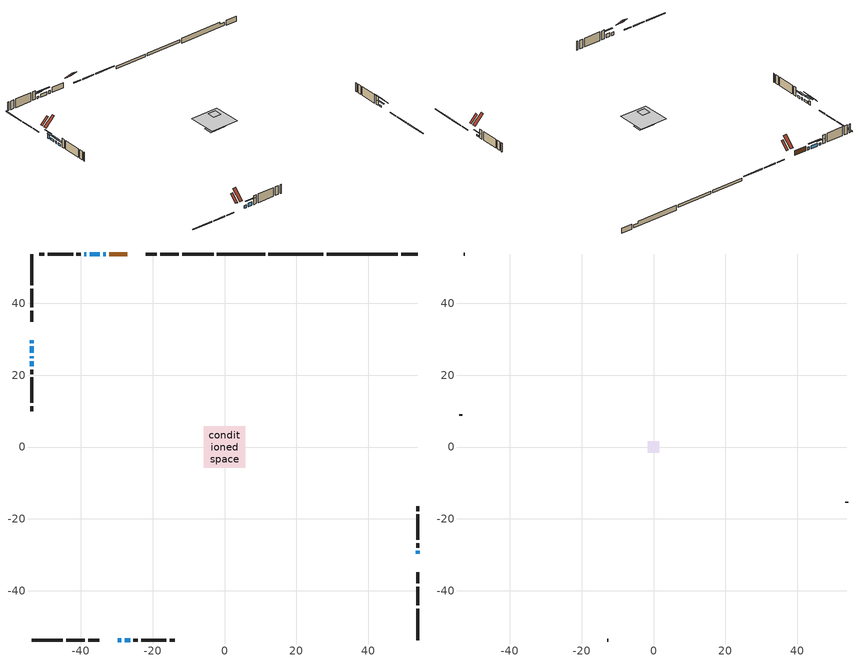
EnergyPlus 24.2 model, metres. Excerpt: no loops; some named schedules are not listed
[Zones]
conditioned space
 floor adiabatic (Floor2 construction): -3.8,-3.8 -3.8,3.8 3.8,3.8 3.8,-3.8 z0.58
 floor adiabatic (AdiabaticFloorConstruction): -5.81,-5.81 -5.81,5.81 5.81,5.81 5.81,-5.81 z1.8
 floor foundation (Slab1 construction): -1.14,-1.14 -1.14,1.14 1.14,1.14 1.14,-1.14 z-1.83
 floor foundation (Slab1 construction 1): -3.2,-1.75 -3.2,1.75 3.2,1.75 3.2,-1.75 z-1.55
 floor foundation (Slab3 construction): -2.77,-2.77 -2.77,2.77 2.77,2.77 2.77,-2.77 z-0.76
 floor foundation (Slab3 construction 1): -2.6,-2.6 -2.6,2.6 2.6,2.6 2.6,-2.6 z-0.76
 wall outside (RimJoist1 construction): -3.04,53.71 -11.77,53.71 / -53.71,-53.71 -44.98,-53.71 / -53.71,53.71 -53.71,44.98 / 53.71,-53.71 53.71,-44.98 z0.58:0.88
 wall outside (RimJoist2 construction): -12.7,53.71 -17.88,53.71 / -44.05,-53.71 -38.87,-53.71 / -53.71,44.05 -53.71,38.87 / 53.71,-44.05 53.71,-38.87 z0.58:0.88
 wall outside (RimJoist3 construction): -18.81,53.71 -21.96,53.71 / -37.95,-53.71 -34.79,-53.71 / -53.71,37.95 -53.71,34.79 / 53.71,-37.95 53.71,-34.79 z0.58:0.88
 wall outside (AdiabaticWallConstruction 1): -27.09,53.71 -32.07,53.71 z0.58:2.61
 wall outside (AdiabaticWallConstruction): -29.67,-53.71 -28.75,-53.71 / -32.99,53.71 -33.76,53.71 / -34.68,53.71 -37.48,53.71 z0.58:1.8; -53.71,29.67 -53.71,28.9 z0.58:2.11; -53.71,27.97 -53.71,26.2 z0.58:1.5; 53.71,-29.67 53.71,-28.9 z0.58:1.19; -38.41,53.71 -39.07,53.71 / -53.71,23.83 -53.71,22.46 z0.58:1.34; -27.82,-53.71 -26.3,-53.71 z0.58:2.1; -53.71,25.27 -53.71,24.76 z0.58:1.6
 wall outside (Wall1 construction): -40,53.71 -41.22,53.71 / -25.37,-53.71 -24.15,-53.71 / -53.71,21.53 -53.71,20.31 / 53.71,-27.97 53.71,-26.75 z0.58:4.24
 wall outside (Wall2 construction): -42.15,53.71 -49.2,53.71 / -23.22,-53.71 -16.17,-53.71 / -53.71,19.38 -53.71,12.33 / 53.71,-25.82 53.71,-18.78 z0.58:4.24
 wall outside (Wall3 construction): -50.12,53.71 -51.53,53.71 / -15.24,-53.71 -13.83,-53.71 / -53.71,11.4 -53.71,10 / 53.71,-17.85 53.71,-16.44 z0.58:4.24
 wall foundation (FoundationWall1 construction): 53.71,53.71 49.14,53.71 z-1.83:0.3
 wall foundation (FoundationWall2 construction): 28.39,53.71,-1.55 28.39,53.71,0.58 46.23,53.71,0.58 46.23,53.71,-0.24 48.21,53.71,-0.24 48.21,53.71,-1.55
 wall foundation (FoundationWall3 construction): 27.47,53.71 12.23,53.71 z-0.76:0.31
 wall foundation (FoundationWall4 construction): 11.3,53.71 -2.11,53.71 z-0.76:0.31
 window (WindowConstruction 7): -29.66,-53.71 -28.75,-53.71 z0.58:1.8
 window (WindowConstruction 6): -53.71,29.66 -53.71,28.9 z0.58:2.1
 window (WindowConstruction 9): -53.71,27.97 -53.71,26.2 z0.58:1.49
 window (WindowConstruction 8): -32.99,53.71 -33.76,53.71 z0.58:1.8
 window (WindowConstruction): 53.71,-29.66 53.71,-28.9 z0.58:1.19
 window (WindowConstruction 1): -34.69,53.71 -37.48,53.71 z0.58:1.8
 window (WindowConstruction 2): -38.41,53.71 -39.07,53.71 z0.58:1.34
 window (WindowConstruction 3): -27.82,-53.71 -26.3,-53.71 z0.58:2.1
 window (WindowConstruction 4): -53.71,25.27 -53.71,24.76 z0.58:1.59
 window (WindowConstruction 5): -53.71,23.83 -53.71,22.46 z0.58:1.34
 door (Door): -27.09,53.71 -32.07,53.71 z0.58:2.61
 ceiling adiabatic (AdiabaticFloorConstruction): 5.81,-5.81 5.81,5.81 -5.81,5.81 -5.81,-5.81 z1.8
 roof outside (Roof2 construction): -26.16,53.71,4.24 -26.16,49.9,8.04 -24.81,49.9,8.04 -24.81,53.71,4.24; -30.59,-53.71,4.24 -30.59,-49.9,8.04 -31.94,-49.9,8.04 -31.94,-53.71,4.24; -53.71,30.59,4.24 -49.9,30.59,8.04 -49.9,31.94,8.04 -53.71,31.94,4.24; 53.71,-30.59,4.24 49.9,-30.59,8.04 49.9,-31.94,8.04 53.71,-31.94,4.24
attic - vented
 floor to conditioned space (Floor1 construction Reversed): -1.67,-1.67 -1.67,1.67 1.67,1.67 1.67,-1.67 z4.24
 wall outside (Wall4 construction): -52.46,53.71 -52.78,53.71 / -12.91,-53.71 -12.59,-53.71 / -53.71,9.07 -53.71,8.75 / 53.71,-15.51 53.71,-15.19 z0.58:4.24
 roof outside (Roof1 construction): -23.88,53.71,4.24 -23.88,50.9,7.05 -22.89,50.9,7.05 -22.89,53.71,4.24; -32.87,-53.71,4.24 -32.87,-50.9,7.05 -33.86,-50.9,7.05 -33.86,-53.71,4.24; -53.71,32.87,4.24 -50.9,32.87,7.05 -50.9,33.86,7.05 -53.71,33.86,4.24; 53.71,-32.87,4.24 50.9,-32.87,7.05 50.9,-33.86,7.05 53.71,-33.86,4.24
shading: -53.71,27.48 -53.71,31.08 -54.12,31.08 -54.12,27.48 z3.52; -53.71,24.78 -53.71,29.39 -54.12,29.39 -54.12,24.78 z2.91; 53.71,-27.48 53.71,-31.08 54.12,-31.08 54.12,-27.48 z2.61; -38.9,53.71 -33.27,53.71 -33.27,54.12 -38.9,54.12 z3.22; -40.49,53.71 -36.99,53.71 -36.99,54.12 -40.49,54.12 z2.76; -24.88,-53.71 -29.24,-53.71 -29.24,-54.12 -24.88,-54.12 z3.52; -53.71,23.34 -53.71,26.69 -54.12,26.69 -54.12,23.34 z3.02; -53.71,21.04 -53.71,25.25 -54.12,25.25 -54.12,21.04 z2.76
[Building]
Building 1: Terrain=Suburbs
[Site:Location]
London AP_ON: Latitude {deg}=43.03; Longitude {deg}=-81.15; Time Zone {hr}=-5; Elevation {m}=278; Keep Site Location Information=Yes
[Site:GroundTemperature:Shallow]
3.98693, 1.93205, 1.76749, 2.74264, 6.6573, 10.5537, 13.9317, 16.0716, 16.2534, 14.513, 11.2211, 7.44421
[Site:WaterMainsTemperature]
Calculation Method=Schedule; Temperature Schedule=mains temperature schedule
[Material] Roughness=Rough; Thermal Absorptance=0.9
Name | Thickness {m} | Conductivity {W/m-K} | Density {kg/m3} | Specific Heat {J/kg-K} | Solar Absorptance | Visible Absorptance
asphalt or fiberglass shingles | 0.00635 | 0.162714 | 1121.4 | 1465.45 | 0.4 | 0.4
ceiling stud and cavity | 0.1397 | 0.0803822 | 65.682 | 1177.47 | 0.7 | 0.7
concrete 4.0 in. | 0.1016 | 1.803125 | 2242.8 | 837.4 | 0.7 | 0.7
concrete 8.0 in. | 0.2032 | 1.803125 | 2242.8 | 837.4 | 0.7 | 0.7
door material | 0.04445 | 0.053851 | 512.64 | 1214.23 | 0.7 | 0.7
exterior vertical ins | 0.0110839 | 0.029427 | 32.04 | 1214.23 | 0.7 | 0.7
exterior vertical ins 1 | 0.0296908 | 0.029427 | 32.04 | 1214.23 | 0.7 | 0.7
exterior vertical ins 2 | 0.00139922 | 0.029427 | 32.04 | 1214.23 | 0.7 | 0.7
floor covering | 0.0127 | 9.015625 | 54.468 | 1339.84 | 0.6 | 0.6
floor covering 1 | 0.0127 | 0.0433444 | 54.468 | 1339.84 | 0.6 | 0.6
floor rigid ins; wall rigid ins | 0.512978 | 0.029427 | 32.04 | 1214.23 | 0.7 | 0.7
floor stud and cavity | 0.0889 | 0.266847 | 50.32683 | 1063.81 | 0.7 | 0.7
floor stud and cavity 1 | 0.1397 | 1.75129 | 37.0049 | 1207.88 | 0.7 | 0.7
furniture material conditioned space 1 | 0.1524 | 0.115458 | 640.8 | 1214.23 | 0.6 | 0.6
gypsum board | 0.0127 | 0.160291 | 801 | 837.4 | 0.6 | 0.6
gypsum board 1 | 0.0127 | 0.160291 | 801 | 837.4 | 0.7 | 0.7
osb sheathing 0.5 in. | 0.0127 | 0.115458 | 512.64 | 1214.23 | 0.7 | 0.7
osb sheathing 0.75 in. | 0.01905 | 0.115458 | 512.64 | 1214.23 | 0.7 | 0.7
osb sheathing 2.0 in. | 0.0508 | 0.115458 | 512.64 | 1214.23 | 0.7 | 0.7
rim joist stud and cavity | 0.0508 | 0.0296634 | 125.044 | 1163.47 | 0.6 | 0.6
rim joist stud and cavity 1 | 0.0508 | 0.0298167 | 125.044 | 1163.47 | 0.6 | 0.6
roof stud and cavity | 0.2032 | 0.116279 | 78.34581 | 1123.46 | 0.7 | 0.7
wall stud and cavity | 0.1397 | 0.0992973 | 139.0536 | 1170.24 | 0.7 | 0.7
wall stud and cavity 1 | 0.1397 | 0.0933394 | 139.0536 | 1170.24 | 0.7 | 0.7
wall stud and cavity 2 | 0.1397 | 0.0997969 | 139.0536 | 1170.24 | 0.7 | 0.7
wall stud and cavity 3 | 0.0889 | 6.9971 | 50.32683 | 1063.81 | 0.6 | 0.6
wall stud and cavity 4 | 0.0889 | 0.380278 | 52.3479 | 1209.89 | 0.7 | 0.7
wall stud and cavity 5 | 0.0889 | 0.391764 | 83.0341 | 1211.67 | 0.7 | 0.7
wood siding | 0.0254 | 0.102417 | 544.68 | 1172.36 | 0.4 | 0.4
wood siding 1 | 0.00254 | 0.102417 | 544.68 | 1172.36 | 0.4 | 0.4
wood siding 2; wood siding 3; wood siding 4 | 0.0254 | 0.102417 | 544.68 | 1172.36 | 0.7 | 0.7
[WindowMaterial:SimpleGlazingSystem]
Name | U-Factor {W/m2-K} | Solar Heat Gain Coefficient
WindowMaterial | 3.05533 | 0.44
WindowMaterial 1 | 2.89351 | 0.69
WindowMaterial 2 | 3.05363 | 0.45
WindowMaterial 3 | 2.989467 | 0.54
WindowMaterial 4 | 3.01104 | 0.49
WindowMaterial 5 | 2.99685 | 0.53
WindowMaterial 6 | 2.958238 | 0.57
WindowMaterial 7 | 2.95653 | 0.63
WindowMaterial 8 | 2.961077 | 0.63
WindowMaterial 9 | 2.96903 | 0.58
[Construction]
AdiabaticFloorConstruction: floor stud and cavity 1, floor rigid ins, osb sheathing 0.75 in., floor covering 1
AdiabaticWallConstruction: wood siding 3, wall rigid ins, wall stud and cavity 4, gypsum board
AdiabaticWallConstruction 1: wood siding 4, wall rigid ins, wall stud and cavity 4, gypsum board
Door: door material
Floor1 construction Reversed: gypsum board, ceiling stud and cavity
Floor2 construction: floor stud and cavity, floor covering
FoundationWall1 construction: concrete 8.0 in.
FoundationWall2 construction; FoundationWall3 construction; FoundationWall4 construction: concrete 8.0 in., gypsum board 1
furniture construction conditioned space 1: furniture material conditioned space 1
PartitionWallConstruction: gypsum board, wall stud and cavity 5, gypsum board
RimJoist1 construction; RimJoist3 construction: wood siding 2, osb sheathing 2.0 in., rim joist stud and cavity
RimJoist2 construction: wood siding 2, osb sheathing 2.0 in., rim joist stud and cavity 1
Roof1 construction: asphalt or fiberglass shingles
Roof2 construction: asphalt or fiberglass shingles, osb sheathing 0.75 in., roof stud and cavity, gypsum board
Slab1 construction; Slab1 construction 1; Slab3 construction; Slab3 construction 1: concrete 4.0 in.
Wall1 construction: wood siding, osb sheathing 0.5 in., wall stud and cavity, gypsum board
Wall2 construction: wood siding, osb sheathing 0.5 in., wall stud and cavity 1, gypsum board
Wall3 construction: wood siding, osb sheathing 0.5 in., wall stud and cavity 2, gypsum board
Wall4 construction: wood siding 1, wall stud and cavity 3
WindowConstruction: WindowMaterial
WindowConstruction 1: WindowMaterial 1
WindowConstruction 2: WindowMaterial 2
WindowConstruction 3: WindowMaterial 3
WindowConstruction 4: WindowMaterial 4
WindowConstruction 5: WindowMaterial 5
WindowConstruction 6: WindowMaterial 6
WindowConstruction 7: WindowMaterial 7
WindowConstruction 8: WindowMaterial 8
WindowConstruction 9: WindowMaterial 9
[Zone] Multiplier=1; Part of Total Floor Area=Yes
Name | Volume {m3}
attic - vented | 4.38779
conditioned space | 448.1
[Space]
Name | Zone | Volume {m3}
attic - vented 1 | attic - vented | 4.38779
conditioned space 1 | conditioned space | 448.1
[ZoneInfiltration:EffectiveLeakageArea]
infil attic - vented 1: Zone or Space=attic - vented 1; Schedule=Always On Discrete; Effective Air Leakage Area {cm2}=486.545; Stack Coefficient=0.000449598; Wind Coefficient=1.43262e-05
[ZoneMixing]
whole house fan mix: Zone or Space=attic - vented; Schedule=Always On Continuous; Design Flow Rate Calculation Method=Flow/Zone; Design Flow Rate {m3/s}=0; Source Zone or Space=conditioned space
[SurfaceProperty:ExposedFoundationPerimeter] Exposed Perimeter Calculation Method=TotalExposedPerimeter
Name | Total Exposed Perimeter {m}
Slab1 | 4.572
Slab1 1 | 19.812
Slab3 | 15.24
Slab3 1 | 13.411
[InternalMass] Zone or ZoneList=conditioned space; Space or SpaceList=conditioned space 1
Name | Construction | Surface Area {m2}
furniture mass conditioned space 1 | furniture construction conditioned space 1 | 111.352
partition wall mass | PartitionWallConstruction | 220.5
[Lights]
interior lighting: Zone or ZoneList or Space or SpaceList=conditioned space 1; Schedule=interior lighting schedule; Design Level Calculation Method=LightingLevel; Lighting Level {W}=343.2; Return Air Fraction=0; Fraction Radiant=0.6; Fraction Visible=0.2; Fraction Replaceable=1
[People]
occupants: Zone or ZoneList or Space or SpaceList=conditioned space 1; Number of People Schedule=occupants schedule; Number of People Calculation Method=People; Number of People=3; Fraction Radiant=0.314171; Sensible Heat Fraction=0.56303; Activity Level Schedule=occupants activity schedule; Carbon Dioxide Generation Rate {m3/s-W}=0; Enable ASHRAE 55 Comfort Warnings=No; Mean Radiant Temperature Calculation Type=EnclosureAveraged
[ElectricEquipment] Zone or ZoneList or Space or SpaceList=conditioned space 1; Design Level Calculation Method=EquipmentLevel
Name | Schedule | Design Level {W} | Fraction Latent | Fraction Radiant | Fraction Lost
clothes dryer | clothes dryer schedule | 140.772 | 0.015 | 0.081 | 0.85
clothes washer | clothes washer schedule | 32.1985 | 0.03 | 0.162 | 0.7
cooking range | cooking range schedule | 215.147 | 0.08 | 0.432 | 0.2
dishwasher | dishwasher schedule | 66.8632 | 0.3 | 0.18 | 0.4
fridge | fridge schedule | 72.9452 | 0 | 0.6 | 0
mech vent house fan | mech vent house fan schedule | 0 | 0 | 0 | 1
mech vent house fan cfis | mech vent house fan cfis schedule | 0 | 0 | 0 | 0
misc plug loads | misc plug loads schedule | 494.7 | 0.045 | 0.513 | 0.1
whole house fan | Always On Discrete | 0 | 0 | 0 | 1
[OtherEquipment] Zone or ZoneList or Space or SpaceList=conditioned space 1; Design Level Calculation Method=EquipmentLevel
Name | Fuel Type | Schedule | Design Level {W} | Fraction Latent | Fraction Radiant | Fraction Lost
clothes dryer 1 | Electricity | clothes dryer schedule | 0 | 0.015 | 0.081 | 0.85
cooking range 1 | Electricity | cooking range schedule | 0 | 0.08 | 0.432 | 0.2
general water use latent | None | general water use schedule | 62.594 | 1 | 0 | 0
general water use sensible | None | general water use schedule | -61.6891 | 0 | 0.6 | 0
mech vent house fan latent load | None | Always On Discrete | 0 | 1 | 0 | 0
mech vent house fan sensible load | None | Always On Discrete | 0 | 0 | 0 | 0
water heater energy adjustment1 | Electricity | Always On Discrete | 0.01 | 0 | 0 | 1
[ZoneInfiltration:DesignFlowRate] Zone or ZoneList or Space or SpaceList=conditioned space 1; Schedule=Always On Discrete; Design Flow Rate Calculation Method=Flow/Zone; Design Flow Rate {m3/s}=0
infil flow; natural vent flow; whole house fan flow
[Foundation:Kiva] Initial Indoor Air Temperature {C}=18; Wall Depth Below Slab {m}=0.2032
Name | Wall Height Above Grade {m} | Custom Block Material Name 1 | Custom Block Depth 1 {m} | Custom Block X Position 1 {m} | Custom Block Z Position 1 {m}
Foundation Kiva 1 | 0.301813
Foundation Kiva 2 | 0.580004 | exterior vertical ins | 2.13 | 0.2159 | 0
Foundation Kiva 3 | 0.310012 | exterior vertical ins 1 | 1.07 | 0.2159 | 0
Foundation Kiva 4 | 0.310012 | exterior vertical ins 2 | 1.07 | 0.2159 | 0
[Foundation:Kiva:Settings]
Soil Conductivity {W/m-K}=0.849921; Soil Density {kg/m3}=1842.3; Soil Specific Heat {J/kg-K}=418.7; Ground Solar Absorptivity=0.9; Ground Thermal Absorptivity=0.9; Ground Surface Roughness {m}=0.03; Far-Field Width {m}=40; Deep-Ground Boundary Condition=ZeroFlux; Deep-Ground Depth {m}=40; Minimum Cell Dimension {m}=0.2; Maximum Cell Growth Coefficient=3; Simulation Timestep=Timestep
[Exterior:Lights]
exterior lighting: Schedule=exterior lighting schedule; Design Level {W}=75.6
[Schedule:Constant]
Name | Hourly Value
Always On Continuous; mech vent house fan schedule; mech vent house fan cfis schedule; Always On Discrete | 1
occupants activity schedule | 117.228
fridge schedule | 0
[Schedule:Week:Daily]
interior lighting schedule Week Rule - Jan1-Jan27: interior lighting schedule day, interior lighting schedule day, interior lighting schedule day, interior lighting schedule day, interior lighting schedule day, interior lighting schedule day, interior lighting schedule day, interior lighting schedule default day, interior lighting schedule default day, interior lighting schedule default day, interior lighting schedule default day, interior lighting schedule default day
interior lighting schedule Week Rule - Jan28-Feb3: interior lighting schedule day, interior lighting schedule day, interior lighting schedule day, interior lighting schedule day, interior lighting schedule day 1, interior lighting schedule day 1, interior lighting schedule day 1, interior lighting schedule default day, interior lighting schedule default day, interior lighting schedule default day, interior lighting schedule default day, interior lighting schedule default day
interior lighting schedule Week Rule - Feb4-Feb24: interior lighting schedule day 1, interior lighting schedule day 1, interior lighting schedule day 1, interior lighting schedule day 1, interior lighting schedule day 1, interior lighting schedule day 1, interior lighting schedule day 1, interior lighting schedule default day, interior lighting schedule default day, interior lighting schedule default day, interior lighting schedule default day, interior lighting schedule default day
interior lighting schedule Week Rule - Feb25-Mar3: interior lighting schedule day 1, interior lighting schedule day 1, interior lighting schedule day 1, interior lighting schedule day 1, interior lighting schedule day 2, interior lighting schedule day 2, interior lighting schedule day 2, interior lighting schedule default day, interior lighting schedule default day, interior lighting schedule default day, interior lighting schedule default day, interior lighting schedule default day
interior lighting schedule Week Rule - Mar4-Mar31: interior lighting schedule day 2, interior lighting schedule day 2, interior lighting schedule day 2, interior lighting schedule day 2, interior lighting schedule day 2, interior lighting schedule day 2, interior lighting schedule day 2, interior lighting schedule default day, interior lighting schedule default day, interior lighting schedule default day, interior lighting schedule default day, interior lighting schedule default day
interior lighting schedule Week Rule - Apr1-Apr28: interior lighting schedule day 3, interior lighting schedule day 3, interior lighting schedule day 3, interior lighting schedule day 3, interior lighting schedule day 3, interior lighting schedule day 3, interior lighting schedule day 3, interior lighting schedule default day, interior lighting schedule default day, interior lighting schedule default day, interior lighting schedule default day, interior lighting schedule default day
interior lighting schedule Week Rule - Apr29-May5: interior lighting schedule day 3, interior lighting schedule day 3, interior lighting schedule day 4, interior lighting schedule day 4, interior lighting schedule day 4, interior lighting schedule day 4, interior lighting schedule day 4, interior lighting schedule default day, interior lighting schedule default day, interior lighting schedule default day, interior lighting schedule default day, interior lighting schedule default day
interior lighting schedule Week Rule - May6-May26: interior lighting schedule day 4, interior lighting schedule day 4, interior lighting schedule day 4, interior lighting schedule day 4, interior lighting schedule day 4, interior lighting schedule day 4, interior lighting schedule day 4, interior lighting schedule default day, interior lighting schedule default day, interior lighting schedule default day, interior lighting schedule default day, interior lighting schedule default day
interior lighting schedule Week Rule - May27-Jun2: interior lighting schedule day 4, interior lighting schedule day 4, interior lighting schedule day 4, interior lighting schedule day 4, interior lighting schedule day 4, interior lighting schedule day 5, interior lighting schedule day 5, interior lighting schedule default day, interior lighting schedule default day, interior lighting schedule default day, interior lighting schedule default day, interior lighting schedule default day
interior lighting schedule Week Rule - Jun3-Jun30: interior lighting schedule day 5, interior lighting schedule day 5, interior lighting schedule day 5, interior lighting schedule day 5, interior lighting schedule day 5, interior lighting schedule day 5, interior lighting schedule day 5, interior lighting schedule default day, interior lighting schedule default day, interior lighting schedule default day, interior lighting schedule default day, interior lighting schedule default day
interior lighting schedule Week Rule - Jul1-Jul28: interior lighting schedule day 6, interior lighting schedule day 6, interior lighting schedule day 6, interior lighting schedule day 6, interior lighting schedule day 6, interior lighting schedule day 6, interior lighting schedule day 6, interior lighting schedule default day, interior lighting schedule default day, interior lighting schedule default day, interior lighting schedule default day, interior lighting schedule default day
interior lighting schedule Week Rule - Jul29-Aug4: interior lighting schedule day 6, interior lighting schedule day 6, interior lighting schedule day 6, interior lighting schedule day 7, interior lighting schedule day 7, interior lighting schedule day 7, interior lighting schedule day 7, interior lighting schedule default day, interior lighting schedule default day, interior lighting schedule default day, interior lighting schedule default day, interior lighting schedule default day
interior lighting schedule Week Rule - Aug5-Aug25: interior lighting schedule day 7, interior lighting schedule day 7, interior lighting schedule day 7, interior lighting schedule day 7, interior lighting schedule day 7, interior lighting schedule day 7, interior lighting schedule day 7, interior lighting schedule default day, interior lighting schedule default day, interior lighting schedule default day, interior lighting schedule default day, interior lighting schedule default day
interior lighting schedule Week Rule - Aug26-Sep1: interior lighting schedule day 7, interior lighting schedule day 7, interior lighting schedule day 7, interior lighting schedule day 7, interior lighting schedule day 7, interior lighting schedule day 7, interior lighting schedule day 8, interior lighting schedule default day, interior lighting schedule default day, interior lighting schedule default day, interior lighting schedule default day, interior lighting schedule default day
interior lighting schedule Week Rule - Sep2-Sep29: interior lighting schedule day 8, interior lighting schedule day 8, interior lighting schedule day 8, interior lighting schedule day 8, interior lighting schedule day 8, interior lighting schedule day 8, interior lighting schedule day 8, interior lighting schedule default day, interior lighting schedule default day, interior lighting schedule default day, interior lighting schedule default day, interior lighting schedule default day
interior lighting schedule Week Rule - Sep30-Oct6: interior lighting schedule day 8, interior lighting schedule day 9, interior lighting schedule day 9, interior lighting schedule day 9, interior lighting schedule day 9, interior lighting schedule day 9, interior lighting schedule day 9, interior lighting schedule default day, interior lighting schedule default day, interior lighting schedule default day, interior lighting schedule default day, interior lighting schedule default day
interior lighting schedule Week Rule - Oct7-Oct27: interior lighting schedule day 9, interior lighting schedule day 9, interior lighting schedule day 9, interior lighting schedule day 9, interior lighting schedule day 9, interior lighting schedule day 9, interior lighting schedule day 9, interior lighting schedule default day, interior lighting schedule default day, interior lighting schedule default day, interior lighting schedule default day, interior lighting schedule default day
interior lighting schedule Week Rule - Oct28-Nov3: interior lighting schedule day 9, interior lighting schedule day 9, interior lighting schedule day 9, interior lighting schedule day 9, interior lighting schedule day 10, interior lighting schedule day 10, interior lighting schedule day 10, interior lighting schedule default day, interior lighting schedule default day, interior lighting schedule default day, interior lighting schedule default day, interior lighting schedule default day
interior lighting schedule Week Rule - Nov4-Nov24: interior lighting schedule day 10, interior lighting schedule day 10, interior lighting schedule day 10, interior lighting schedule day 10, interior lighting schedule day 10, interior lighting schedule day 10, interior lighting schedule day 10, interior lighting schedule default day, interior lighting schedule default day, interior lighting schedule default day, interior lighting schedule default day, interior lighting schedule default day
interior lighting schedule Week Rule - Nov25-Dec1: interior lighting schedule day 10, interior lighting schedule day 10, interior lighting schedule day 10, interior lighting schedule day 10, interior lighting schedule day 10, interior lighting schedule day 10, interior lighting schedule day 11, interior lighting schedule default day, interior lighting schedule default day, interior lighting schedule default day, interior lighting schedule default day, interior lighting schedule default day
interior lighting schedule Week Rule - Dec2-Dec31: interior lighting schedule day 11, interior lighting schedule day 11, interior lighting schedule day 11, interior lighting schedule day 11, interior lighting schedule day 11, interior lighting schedule day 11, interior lighting schedule day 11, interior lighting schedule default day, interior lighting schedule default day, interior lighting schedule default day, interior lighting schedule default day, interior lighting schedule default day
occupants schedule Week Rule - Jan1-Dec31: occupants schedule day, occupants schedule day, occupants schedule day, occupants schedule day, occupants schedule day, occupants schedule day, occupants schedule day, occupants schedule default day, occupants schedule default day, occupants schedule default day, occupants schedule default day, occupants schedule default day
clothes dryer schedule Week Rule - Jan1-Dec31: clothes dryer schedule day, clothes dryer schedule day, clothes dryer schedule day, clothes dryer schedule day, clothes dryer schedule day, clothes dryer schedule day, clothes dryer schedule day, clothes dryer schedule default day, clothes dryer schedule default day, clothes dryer schedule default day, clothes dryer schedule default day, clothes dryer schedule default day
clothes washer schedule Week Rule - Jan1-Dec31: clothes washer schedule day, clothes washer schedule day, clothes washer schedule day, clothes washer schedule day, clothes washer schedule day, clothes washer schedule day, clothes washer schedule day, clothes washer schedule default day, clothes washer schedule default day, clothes washer schedule default day, clothes washer schedule default day, clothes washer schedule default day
cooking range schedule Week Rule - Jan1-Dec31: cooking range schedule day, cooking range schedule day, cooking range schedule day, cooking range schedule day, cooking range schedule day, cooking range schedule day, cooking range schedule day, cooking range schedule default day, cooking range schedule default day, cooking range schedule default day, cooking range schedule default day, cooking range schedule default day
dishwasher schedule Week Rule - Jan1-Dec31: dishwasher schedule day, dishwasher schedule day, dishwasher schedule day, dishwasher schedule day, dishwasher schedule day, dishwasher schedule day, dishwasher schedule day, dishwasher schedule default day, dishwasher schedule default day, dishwasher schedule default day, dishwasher schedule default day, dishwasher schedule default day
misc plug loads schedule Week Rule - Jan1-Dec31: misc plug loads schedule day, misc plug loads schedule day, misc plug loads schedule day, misc plug loads schedule day, misc plug loads schedule day, misc plug loads schedule day, misc plug loads schedule day, misc plug loads schedule default day, misc plug loads schedule default day, misc plug loads schedule default day, misc plug loads schedule default day, misc plug loads schedule default day
general water use schedule Week Rule - Jan1-Dec31: general water use schedule day, general water use schedule day, general water use schedule day, general water use schedule day, general water use schedule day, general water use schedule day, general water use schedule day, general water use schedule default day, general water use schedule default day, general water use schedule default day, general water use schedule default day, general water use schedule default day
exterior lighting schedule Week Rule - Jan1-Jan27: exterior lighting schedule day, exterior lighting schedule day, exterior lighting schedule day, exterior lighting schedule day, exterior lighting schedule day, exterior lighting schedule day, exterior lighting schedule day, exterior lighting schedule default day, exterior lighting schedule default day, exterior lighting schedule default day, exterior lighting schedule default day, exterior lighting schedule default day
exterior lighting schedule Week Rule - Jan28-Feb3: exterior lighting schedule day, exterior lighting schedule day, exterior lighting schedule day, exterior lighting schedule day, exterior lighting schedule day 1, exterior lighting schedule day 1, exterior lighting schedule day 1, exterior lighting schedule default day, exterior lighting schedule default day, exterior lighting schedule default day, exterior lighting schedule default day, exterior lighting schedule default day
exterior lighting schedule Week Rule - Feb4-Feb24: exterior lighting schedule day 1, exterior lighting schedule day 1, exterior lighting schedule day 1, exterior lighting schedule day 1, exterior lighting schedule day 1, exterior lighting schedule day 1, exterior lighting schedule day 1, exterior lighting schedule default day, exterior lighting schedule default day, exterior lighting schedule default day, exterior lighting schedule default day, exterior lighting schedule default day
exterior lighting schedule Week Rule - Feb25-Mar3: exterior lighting schedule day 1, exterior lighting schedule day 1, exterior lighting schedule day 1, exterior lighting schedule day 1, exterior lighting schedule day 2, exterior lighting schedule day 2, exterior lighting schedule day 2, exterior lighting schedule default day, exterior lighting schedule default day, exterior lighting schedule default day, exterior lighting schedule default day, exterior lighting schedule default day
exterior lighting schedule Week Rule - Mar4-Mar31: exterior lighting schedule day 2, exterior lighting schedule day 2, exterior lighting schedule day 2, exterior lighting schedule day 2, exterior lighting schedule day 2, exterior lighting schedule day 2, exterior lighting schedule day 2, exterior lighting schedule default day, exterior lighting schedule default day, exterior lighting schedule default day, exterior lighting schedule default day, exterior lighting schedule default day
exterior lighting schedule Week Rule - Apr1-Apr28: exterior lighting schedule day 3, exterior lighting schedule day 3, exterior lighting schedule day 3, exterior lighting schedule day 3, exterior lighting schedule day 3, exterior lighting schedule day 3, exterior lighting schedule day 3, exterior lighting schedule default day, exterior lighting schedule default day, exterior lighting schedule default day, exterior lighting schedule default day, exterior lighting schedule default day
exterior lighting schedule Week Rule - Apr29-May5: exterior lighting schedule day 3, exterior lighting schedule day 3, exterior lighting schedule day 4, exterior lighting schedule day 4, exterior lighting schedule day 4, exterior lighting schedule day 4, exterior lighting schedule day 4, exterior lighting schedule default day, exterior lighting schedule default day, exterior lighting schedule default day, exterior lighting schedule default day, exterior lighting schedule default day
exterior lighting schedule Week Rule - May6-May26: exterior lighting schedule day 4, exterior lighting schedule day 4, exterior lighting schedule day 4, exterior lighting schedule day 4, exterior lighting schedule day 4, exterior lighting schedule day 4, exterior lighting schedule day 4, exterior lighting schedule default day, exterior lighting schedule default day, exterior lighting schedule default day, exterior lighting schedule default day, exterior lighting schedule default day
exterior lighting schedule Week Rule - May27-Jun2: exterior lighting schedule day 4, exterior lighting schedule day 4, exterior lighting schedule day 4, exterior lighting schedule day 4, exterior lighting schedule day 4, exterior lighting schedule day 5, exterior lighting schedule day 5, exterior lighting schedule default day, exterior lighting schedule default day, exterior lighting schedule default day, exterior lighting schedule default day, exterior lighting schedule default day
exterior lighting schedule Week Rule - Jun3-Jun30: exterior lighting schedule day 5, exterior lighting schedule day 5, exterior lighting schedule day 5, exterior lighting schedule day 5, exterior lighting schedule day 5, exterior lighting schedule day 5, exterior lighting schedule day 5, exterior lighting schedule default day, exterior lighting schedule default day, exterior lighting schedule default day, exterior lighting schedule default day, exterior lighting schedule default day
exterior lighting schedule Week Rule - Jul1-Jul28: exterior lighting schedule day 6, exterior lighting schedule day 6, exterior lighting schedule day 6, exterior lighting schedule day 6, exterior lighting schedule day 6, exterior lighting schedule day 6, exterior lighting schedule day 6, exterior lighting schedule default day, exterior lighting schedule default day, exterior lighting schedule default day, exterior lighting schedule default day, exterior lighting schedule default day
exterior lighting schedule Week Rule - Jul29-Aug4: exterior lighting schedule day 6, exterior lighting schedule day 6, exterior lighting schedule day 6, exterior lighting schedule day 7, exterior lighting schedule day 7, exterior lighting schedule day 7, exterior lighting schedule day 7, exterior lighting schedule default day, exterior lighting schedule default day, exterior lighting schedule default day, exterior lighting schedule default day, exterior lighting schedule default day
exterior lighting schedule Week Rule - Aug5-Aug25: exterior lighting schedule day 7, exterior lighting schedule day 7, exterior lighting schedule day 7, exterior lighting schedule day 7, exterior lighting schedule day 7, exterior lighting schedule day 7, exterior lighting schedule day 7, exterior lighting schedule default day, exterior lighting schedule default day, exterior lighting schedule default day, exterior lighting schedule default day, exterior lighting schedule default day
exterior lighting schedule Week Rule - Aug26-Sep1: exterior lighting schedule day 7, exterior lighting schedule day 7, exterior lighting schedule day 7, exterior lighting schedule day 7, exterior lighting schedule day 7, exterior lighting schedule day 7, exterior lighting schedule day 8, exterior lighting schedule default day, exterior lighting schedule default day, exterior lighting schedule default day, exterior lighting schedule default day, exterior lighting schedule default day
[Schedule:Year]
interior lighting schedule: interior lighting schedule Week Rule - Jan1-Jan27, 1, 1, 1, 27, interior lighting schedule Week Rule - Jan28-Feb3, 1, 28, 2, 3, interior lighting schedule Week Rule - Feb4-Feb24, 2, 4, 2, 24, interior lighting schedule Week Rule - Feb25-Mar3, 2, 25, 3, 3, interior lighting schedule Week Rule - Mar4-Mar31, 3, 4, 3, 31, interior lighting schedule Week Rule - Apr1-Apr28, 4, 1, 4, 28, interior lighting schedule Week Rule - Apr29-May5, 4, 29, 5, 5, interior lighting schedule Week Rule - May6-May26, 5, 6, 5, 26, interior lighting schedule Week Rule - May27-Jun2, 5, 27, 6, 2, interior lighting schedule Week Rule - Jun3-Jun30, 6, 3, 6, 30, interior lighting schedule Week Rule - Jul1-Jul28, 7, 1, 7, 28, interior lighting schedule Week Rule - Jul29-Aug4, 7, 29, 8, 4, interior lighting schedule Week Rule - Aug5-Aug25, 8, 5, 8, 25, interior lighting schedule Week Rule - Aug26-Sep1, 8, 26, 9, 1, interior lighting schedule Week Rule - Sep2-Sep29, 9, 2, 9, 29, interior lighting schedule Week Rule - Sep30-Oct6, 9, 30, 10, 6, interior lighting schedule Week Rule - Oct7-Oct27, 10, 7, 10, 27, interior lighting schedule Week Rule - Oct28-Nov3, 10, 28, 11, 3, interior lighting schedule Week Rule - Nov4-Nov24, 11, 4, 11, 24, interior lighting schedule Week Rule - Nov25-Dec1, 11, 25, 12, 1, interior lighting schedule Week Rule - Dec2-Dec31, 12, 2, 12, 31
occupants schedule: occupants schedule Week Rule - Jan1-Dec31, 1, 1, 12, 31
clothes dryer schedule: clothes dryer schedule Week Rule - Jan1-Dec31, 1, 1, 12, 31
clothes washer schedule: clothes washer schedule Week Rule - Jan1-Dec31, 1, 1, 12, 31
cooking range schedule: cooking range schedule Week Rule - Jan1-Dec31, 1, 1, 12, 31
dishwasher schedule: dishwasher schedule Week Rule - Jan1-Dec31, 1, 1, 12, 31
misc plug loads schedule: misc plug loads schedule Week Rule - Jan1-Dec31, 1, 1, 12, 31
general water use schedule: general water use schedule Week Rule - Jan1-Dec31, 1, 1, 12, 31
exterior lighting schedule: exterior lighting schedule Week Rule - Jan1-Jan27, 1, 1, 1, 27, exterior lighting schedule Week Rule - Jan28-Feb3, 1, 28, 2, 3, exterior lighting schedule Week Rule - Feb4-Feb24, 2, 4, 2, 24, exterior lighting schedule Week Rule - Feb25-Mar3, 2, 25, 3, 3, exterior lighting schedule Week Rule - Mar4-Mar31, 3, 4, 3, 31, exterior lighting schedule Week Rule - Apr1-Apr28, 4, 1, 4, 28, exterior lighting schedule Week Rule - Apr29-May5, 4, 29, 5, 5, exterior lighting schedule Week Rule - May6-May26, 5, 6, 5, 26, exterior lighting schedule Week Rule - May27-Jun2, 5, 27, 6, 2, exterior lighting schedule Week Rule - Jun3-Jun30, 6, 3, 6, 30, exterior lighting schedule Week Rule - Jul1-Jul28, 7, 1, 7, 28, exterior lighting schedule Week Rule - Jul29-Aug4, 7, 29, 8, 4, exterior lighting schedule Week Rule - Aug5-Aug25, 8, 5, 8, 25, exterior lighting schedule Week Rule - Aug26-Sep1, 8, 26, 9, 1, exterior lighting schedule Week Rule - Sep2-Sep29, 9, 2, 9, 29, exterior lighting schedule Week Rule - Sep30-Oct6, 9, 30, 10, 6, exterior lighting schedule Week Rule - Oct7-Oct27, 10, 7, 10, 27, exterior lighting schedule Week Rule - Oct28-Nov3, 10, 28, 11, 3, exterior lighting schedule Week Rule - Nov4-Nov24, 11, 4, 11, 24, exterior lighting schedule Week Rule - Nov25-Dec1, 11, 25, 12, 1, exterior lighting schedule Week Rule - Dec2-Dec31, 12, 2, 12, 31
[Schedule:Compact]
mains temperature schedule: Through: 01/01, For: AllDays, Until: 24:00, 7.96722, Through: 01/02, For: AllDays, Until: 24:00, 7.89722, Through: 01/03, For: AllDays, Until: 24:00, 7.82778, Through: 01/04, For: AllDays, Until: 24:00, 7.76, Through: 01/05, For: AllDays, Until: 24:00, 7.69333, Through: 01/06, For: AllDays, Until: 24:00, 7.62778, Through: 01/07, For: AllDays, Until: 24:00, 7.56389, Through: 01/08, For: AllDays, Until: 24:00, 7.50167, Through: 01/09, For: AllDays, Until: 24:00, 7.44056, Through: 01/10, For: AllDays, Until: 24:00, 7.38056, Through: 01/11, For: AllDays, Until: 24:00, 7.32222, Through: 01/12, For: AllDays, Until: 24:00, 7.26556, Through: 01/13, For: AllDays, Until: 24:00, 7.21, Through: 01/14, For: AllDays, Until: 24:00, 7.15556, Through: 01/15, For: AllDays, Until: 24:00, 7.10333, Through: 01/16, For: AllDays, Until: 24:00, 7.05222, Through: 01/17, For: AllDays, Until: 24:00, 7.00278, Through: 01/18, For: AllDays, Until: 24:00, 6.955, Through: 01/19, For: AllDays, Until: 24:00, 6.90833, Through: 01/20, For: AllDays, Until: 24:00, 6.86389, Through: 01/21, For: AllDays, Until: 24:00, 6.82056, Through: 01/22, For: AllDays, Until: 24:00, 6.77889, Through: 01/23, For: AllDays, Until: 24:00, 6.73889, Through: 01/24, For: AllDays, Until: 24:00, 6.7, Through: 01/25, For: AllDays, Until: 24:00, 6.66333, Through: 01/26, For: AllDays, Until: 24:00, 6.62833, Through: 01/27, For: AllDays, Until: 24:00, 6.59444, Through: 01/28, For: AllDays, Until: 24:00, 6.56278, Through: 01/29, For: AllDays, Until: 24:00, 6.53222, Through: 01/30, For: AllDays, Until: 24:00, 6.50389, Through: 01/31, For: AllDays, Until: 24:00, 6.47722, Through: 02/01, For: AllDays, Until: 24:00, 6.45167, Through: 02/02, For: AllDays, Until: 24:00, 6.42833, Through: 02/03, For: AllDays, Until: 24:00, 6.40667, Through: 02/04, For: AllDays, Until: 24:00, 6.38611, Through: 02/05, For: AllDays, Until: 24:00, 6.36778, Through: 02/06, For: AllDays, Until: 24:00, 6.35111, Through: 02/07, For: AllDays, Until: 24:00, 6.33611, Through: 02/08, For: AllDays, Until: 24:00, 6.32333, Through: 02/09, For: AllDays, Until: 24:00, 6.31167, Through: 02/10, For: AllDays, Until: 24:00, 6.30222, Through: 02/11, For: AllDays, Until: 24:00, 6.29389, Through: 02/12, For: AllDays, Until: 24:00, 6.28778, Through: 02/13, For: AllDays, Until: 24:00, 6.28333, Through: 02/14, For: AllDays, Until: 24:00, 6.28056, Through: 02/15, For: AllDays, Until: 24:00, 6.27944, Through: 02/16, For: AllDays, Until: 24:00, 6.28, Through: 02/17, For: AllDays, Until: 24:00, 6.28278, Through: 02/18, For: AllDays, Until: 24:00, 6.28722, Through: 02/19, For: AllDays, Until: 24:00, 6.29278, Through: 02/20, For: AllDays, Until: 24:00, 6.30056, Through: 02/21, For: AllDays, Until: 24:00, 6.31, Through: 02/22, For: AllDays, Until: 24:00, 6.32111, Through: 02/23, For: AllDays, Until: 24:00, 6.33444, Through: 02/24, For: AllDays, Until: 24:00, 6.34889, Through: 02/25, For: AllDays, Until: 24:00, 6.36556, Through: 02/26, For: AllDays, Until: 24:00, 6.38333, Through: 02/27, For: AllDays, Until: 24:00, 6.40333, Through: 02/28, For: AllDays, Until: 24:00, 6.425, Through: 03/01, For: AllDays, Until: 24:00, 6.44833, Through: 03/02, For: AllDays, Until: 24:00, 6.47278, Through: 03/03, For: AllDays, Until: 24:00, 6.49944, Through: 03/04, For: AllDays, Until: 24:00, 6.52778, Through: 03/05, For: AllDays, Until: 24:00, 6.55778, Through: 03/06, For: AllDays, Until: 24:00, 6.58944, Through: 03/07, For: AllDays, Until: 24:00, 6.62278, Through: 03/08, For: AllDays, Until: 24:00, 6.65778, Through: 03/09, For: AllDays, Until: 24:00, 6.69444, Through: 03/10, For: AllDays, Until: 24:00, 6.73278, Through: 03/11, For: AllDays, Until: 24:00, 6.77278, Through: 03/12, For: AllDays, Until: 24:00, 6.81389, Through: 03/13, For: AllDays, Until: 24:00, 6.85722, Through: 03/14, For: AllDays, Until: 24:00, 6.90167, Through: 03/15, For: AllDays, Until: 24:00, 6.94778, Through: 03/16, For: AllDays, Until: 24:00, 6.99556, Through: 03/17, For: AllDays, Until: 24:00, 7.045, Through: 03/18, For: AllDays, Until: 24:00, 7.09556, Through: 03/19, For: AllDays, Until: 24:00, 7.14778, Through: 03/20, For: AllDays, Until: 24:00, 7.20167, Through: 03/21, For: AllDays, Until: 24:00, 7.25667, Through: 03/22, For: AllDays, Until: 24:00, 7.31333, Through: 03/23, For: AllDays, Until: 24:00, 7.37167, Through: 03/24, For: AllDays, Until: 24:00, 7.43111, Through: 03/25, For: AllDays, Until: 24:00, 7.49222, Through: 03/26, For: AllDays, Until: 24:00, 7.55444, Through: 03/27, For: AllDays, Until: 24:00, 7.61833, Through: 03/28, For: AllDays, Until: 24:00, 7.68333, Through: 03/29, For: AllDays, Until: 24:00, 7.74944, Through: 03/30, For: AllDays, Until: 24:00, 7.81722, Through: 03/31, For: AllDays, Until: 24:00, 7.88667, Through: 04/01, For: AllDays, Until: 24:00, 7.95667, Through: 04/02, For: AllDays, Until: 24:00, 8.02833, Through: 04/03, For: AllDays, Until: 24:00, 8.10111, Through: 04/04, For: AllDays, Until: 24:00, 8.175, Through: 04/05, For: AllDays, Until: 24:00, 8.25, Through: 04/06, For: AllDays, Until: 24:00, 8.32667, Through: 04/07, For: AllDays, Until: 24:00, 8.40389, Through: 04/08, For: AllDays, Until: 24:00, 8.48278, Through: 04/09, For: AllDays, Until: 24:00, 8.56222, Through: 04/10, For: AllDays, Until: 24:00, 8.64278, Through: 04/11, For: AllDays, Until: 24:00, 8.725, Through: 04/12, For: AllDays, Until: 24:00, 8.80778, Through: 04/13, For: AllDays, Until: 24:00, 8.89167, Through: 04/14, For: AllDays, Until: 24:00, 8.97611, Through: 04/15, For: AllDays, Until: 24:00, 9.06167, Through: 04/16, For: AllDays, Until: 24:00, 9.14833, Through: 04/17, For: AllDays, Until: 24:00, 9.23611, Through: 04/18, For: AllDays, Until: 24:00, 9.32444, Through: 04/19, For: AllDays, Until: 24:00, 9.41389, Through: 04/20, For: AllDays, Until: 24:00, 9.50389, Through: 04/21, For: AllDays, Until: 24:00, 9.595, Through: 04/22, For: AllDays, Until: 24:00, 9.68667, Through: 04/23, For: AllDays, Until: 24:00, 9.77889, Through: 04/24, For: AllDays, Until: 24:00, 9.87222, Through: 04/25, For: AllDays, Until: 24:00, 9.96556, Through: 04/26, For: AllDays, Until: 24:00, 10.06, Through: 04/27, For: AllDays, Until: 24:00, 10.1556, Through: 04/28, For: AllDays, Until: 24:00, 10.2511, Through: 04/29, For: AllDays, Until: 24:00, 10.3472, Through: 04/30, For: AllDays, Until: 24:00, 10.4439, Through: 05/01, For: AllDays, Until: 24:00, 10.5411, Through: 05/02, For: AllDays, Until: 24:00, 10.6389, Through: 05/03, For: AllDays, Until: 24:00, 10.7372, Through: 05/04, For: AllDays, Until: 24:00, 10.8361, Through: 05/05, For: AllDays, Until: 24:00, 10.935, Through: 05/06, For: AllDays, Until: 24:00, 11.0344, Through: 05/07, For: AllDays, Until: 24:00, 11.1344, Through: 05/08, For: AllDays, Until: 24:00, 11.2344, Through: 05/09, For: AllDays, Until: 24:00, 11.335, Through: 05/10, For: AllDays, Until: 24:00, 11.4356, Through: 05/11, For: AllDays, Until: 24:00, 11.5361, Through: 05/12, For: AllDays, Until: 24:00, 11.6372, Through: 05/13, For: AllDays, Until: 24:00, 11.7383, Through: 05/14, For: AllDays, Until: 24:00, 11.84, Through: 05/15, For: AllDays, Until: 24:00, 11.9411, Through: 05/16, For: AllDays, Until: 24:00, 12.0428, Through: 05/17, For: AllDays, Until: 24:00, 12.1444, Through: 05/18, For: AllDays, Until: 24:00, 12.2456, Through: 05/19, For: AllDays, Until: 24:00, 12.3472, Through: 05/20, For: AllDays, Until: 24:00, 12.4489, Through: 05/21, For: AllDays, Until: 24:00, 12.55, Through: 05/22, For: AllDays, Until: 24:00, 12.6517, Through: 05/23, For: AllDays, Until: 24:00, 12.7528, Through: 05/24, For: AllDays, Until: 24:00, 12.8533, Through: 05/25, For: AllDays, Until: 24:00, 12.9544, Through: 05/26, For: AllDays, Until: 24:00, 13.055, Through: 05/27, For: AllDays, Until: 24:00, 13.155, Through: 05/28, For: AllDays, Until: 24:00, 13.255, Through: 05/29, For: AllDays, Until: 24:00, 13.355, Through: 05/30, For: AllDays, Until: 24:00, 13.4539, Through: 05/31, For: AllDays, Until: 24:00, 13.5533, Through: 06/01, For: AllDays, Until: 24:00, 13.6517, Through: 06/02, For: AllDays, Until: 24:00, 13.75, Through: 06/03, For: AllDays, Until: 24:00, 13.8472, Through: 06/04, For: AllDays, Until: 24:00, 13.9444, Through: 06/05, For: AllDays, Until: 24:00, 14.0411, Through: 06/06, For: AllDays, Until: 24:00, 14.1372, Through: 06/07, For: AllDays, Until: 24:00, 14.2328, Through: 06/08, For: AllDays, Until: 24:00, 14.3278, Through: 06/09, For: AllDays, Until: 24:00, 14.4217, Through: 06/10, For: AllDays, Until: 24:00, 14.5156, Through: 06/11, For: AllDays, Until: 24:00, 14.6083, Through: 06/12, For: AllDays, Until: 24:00, 14.7006, Through: 06/13, For: AllDays, Until: 24:00, 14.7922, Through: 06/14, For: AllDays, Until: 24:00, 14.8828, Through: 06/15, For: AllDays, Until: 24:00, 14.9728, Through: 06/16, For: AllDays, Until: 24:00, 15.0617, Through: 06/17, For: AllDays, Until: 24:00, 15.15, Through: 06/18, For: AllDays, Until: 24:00, 15.2372, Through: 06/19, For: AllDays, Until: 24:00, 15.3233, Through: 06/20, For: AllDays, Until: 24:00, 15.4089, Through: 06/21, For: AllDays, Until: 24:00, 15.4933, Through: 06/22, For: AllDays, Until: 24:00, 15.5772, Through: 06/23, For: AllDays, Until: 24:00, 15.6594, Through: 06/24, For: AllDays, Until: 24:00, 15.7411, Through: 06/25, For: AllDays, Until: 24:00, 15.8217, Through: 06/26, For: AllDays, Until: 24:00, 15.9006, Through: 06/27, For: AllDays, Until: 24:00, 15.9789, Through: 06/28, For: AllDays, Until: 24:00, 16.0561, Through: 06/29, For: AllDays, Until: 24:00, 16.1322, Through: 06/30, For: AllDays, Until: 24:00, 16.2072, Through: 07/01, For: AllDays, Until: 24:00, 16.2806, Through: 07/02, For: AllDays, Until: 24:00, 16.3528, Through: 07/03, For: AllDays, Until: 24:00, 16.4244, Through: 07/04, For: AllDays, Until: 24:00, 16.4939, Through: 07/05, For: AllDays, Until: 24:00, 16.5628, Through: 07/06, For: AllDays, Until: 24:00, 16.63, Through: 07/07, For: AllDays, Until: 24:00, 16.6961, Through: 07/08, For: AllDays, Until: 24:00, 16.7606, Through: 07/09, For: AllDays, Until: 24:00, 16.8239, Through: 07/10, For: AllDays, Until: 24:00, 16.8861, Through: 07/11, For: AllDays, Until: 24:00, 16.9467, Through: 07/12, For: AllDays, Until: 24:00, 17.0056, Through: 07/13, For: AllDays, Until: 24:00, 17.0633, Through: 07/14, For: AllDays, Until: 24:00, 17.12, Through: 07/15, For: AllDays, Until: 24:00, 17.1744, Through: 07/16, For: AllDays, Until: 24:00, 17.2278, Through: 07/17, For: AllDays, Until: 24:00, 17.28, Through: 07/18, For: AllDays, Until: 24:00, 17.33, Through: 07/19, For: AllDays, Until: 24:00, 17.3789, Through: 07/20, For: AllDays, Until: 24:00, 17.4261, Through: 07/21, For: AllDays, Until: 24:00, 17.4717, Through: 07/22, For: AllDays, Until: 24:00, 17.5161, Through: 07/23, For: AllDays, Until: 24:00, 17.5583, Through: 07/24, For: AllDays, Until: 24:00, 17.5994, Through: 07/25, For: AllDays, Until: 24:00, 17.6389, Through: 07/26, For: AllDays, Until: 24:00, 17.6767, Through: 07/27, For: AllDays, Until: 24:00, 17.7128, Through: 07/28, For: AllDays, Until: 24:00, 17.7472, Through: 07/29, For: AllDays, Until: 24:00, 17.78, Through: 07/30, For: AllDays, Until: 24:00, 17.8111, Through: 07/31, For: AllDays, Until: 24:00, 17.8406, Through: 08/01, For: AllDays, Until: 24:00, 17.8683, Through: 08/02, For: AllDays, Until: 24:00, 17.8944, Through: 08/03, For: AllDays, Until: 24:00, 17.9189, Through: 08/04, For: AllDays, Until: 24:00, 17.9417, Through: 08/05, For: AllDays, Until: 24:00, 17.9628, Through: 08/06, For: AllDays, Until: 24:00, 17.9822, Through: 08/07, For: AllDays, Until: 24:00, 18, Through: 08/08, For: AllDays, Until: 24:00, 18.0156, Through: 08/09, For: AllDays, Until: 24:00, 18.03, Through: 08/10, For: AllDays, Until: 24:00, 18.0422, Through: 08/11, For: AllDays, Until: 24:00, 18.0533, Through: 08/12, For: AllDays, Until: 24:00, 18.0622, Through: 08/13, For: AllDays, Until: 24:00, 18.0694, Through: 08/14, For: AllDays, Until: 24:00, 18.0744, Through: 08/15, For: AllDays, Until: 24:00, 18.0783, Through: 08/16, For: AllDays, Until: 24:00, 18.0806, Through: 08/17, For: AllDays, Until: 24:00, 18.0806, Through: 08/18, For: AllDays, Until: 24:00, 18.0789, Through: 08/19, For: AllDays, Until: 24:00, 18.0761, Through: 08/20, For: AllDays, Until: 24:00, 18.0711, Through: 08/21, For: AllDays, Until: 24:00, 18.0639, Through: 08/22, For: AllDays, Until: 24:00, 18.0556, Through: 08/23, For: AllDays, Until: 24:00, 18.0456, Through: 08/24, For: AllDays, Until: 24:00, 18.0333, Through: 08/25, For: AllDays, Until: 24:00, 18.0194, Through: 08/26, For: AllDays, Until: 24:00, 18.0044, Through: 08/27, For: AllDays, Until: 24:00, 17.9872, Through: 08/28, For: AllDays, Until: 24:00, 17.9683, Through: 08/29, For: AllDays, Until: 24:00, 17.9478, Through: 08/30, For: AllDays, Until: 24:00, 17.9256, Through: 08/31, For: AllDays, Until: 24:00, 17.9011, Through: 09/01, For: AllDays, Until: 24:00, 17.8756, Through: 09/02, For: AllDays, Until: 24:00, 17.8483, Through: 09/03, For: AllDays, Until: 24:00, 17.8189, Through: 09/04, For: AllDays, Until: 24:00, 17.7883, Through: 09/05, For: AllDays, Until: 24:00, 17.7561, Through: 09/06, For: AllDays, Until: 24:00, 17.7222, Through: 09/07, For: AllDays, Until: 24:00, 17.6861, Through: 09/08, For: AllDays, Until: 24:00, 17.6489, Through: 09/09, For: AllDays, Until: 24:00, 17.61, Through: 09/10, For: AllDays, Until: 24:00, 17.5694, Through: 09/11, For: AllDays, Until: 24:00, 17.5272, Through: 09/12, For: AllDays, Until: 24:00, 17.4833, Through: 09/13, For: AllDays, Until: 24:00, 17.4383, Through: 09/14, For: AllDays, Until: 24:00, 17.3917, Through: 09/15, For: AllDays, Until: 24:00, 17.3433, Through: 09/16, For: AllDays, Until: 24:00, 17.2933, Through: 09/17, For: AllDays, Until: 24:00, 17.2417, Through: 09/18, For: AllDays, Until: 24:00, 17.1889, Through: 09/19, For: AllDays, Until: 24:00, 17.1344, Through: 09/20, For: AllDays, Until: 24:00, 17.0783, Through: 09/21, For: AllDays, Until: 24:00, 17.0211, Through: 09/22, For: AllDays, Until: 24:00, 16.9622, Through: 09/23, For: AllDays, Until: 24:00, 16.9022, Through: 09/24, For: AllDays, Until: 24:00, 16.8406, Through: 09/25, For: AllDays, Until: 24:00, 16.7778, Through: 09/26, For: AllDays, Until: 24:00, 16.7133, Through: 09/27, For: AllDays, Until: 24:00, 16.6478, Through: 09/28, For: AllDays, Until: 24:00, 16.5806, Through: 09/29, For: AllDays, Until: 24:00, 16.5122, Through: 09/30, For: AllDays, Until: 24:00, 16.4428, Through: 10/01, For: AllDays, Until: 24:00, 16.3717, Through: 10/02, For: AllDays, Until: 24:00, 16.3, Through: 10/03, For: AllDays, Until: 24:00, 16.2267, Through: 10/04, For: AllDays, Until: 24:00, 16.1522, Through: 10/05, For: AllDays, Until: 24:00, 16.0761, Through: 10/06, For: AllDays, Until: 24:00, 15.9994, Through: 10/07, For: AllDays, Until: 24:00, 15.9217, Through: 10/08, For: AllDays, Until: 24:00, 15.8422, Through: 10/09, For: AllDays, Until: 24:00, 15.7622, Through: 10/10, For: AllDays, Until: 24:00, 15.6811, Through: 10/11, For: AllDays, Until: 24:00, 15.5989, Through: 10/12, For: AllDays, Until: 24:00, 15.5156, Through: 10/13, For: AllDays, Until: 24:00, 15.4311, Through: 10/14, For: AllDays, Until: 24:00, 15.3461, Through: 10/15, For: AllDays, Until: 24:00, 15.26, Through: 10/16, For: AllDays, Until: 24:00, 15.1728, Through: 10/17, For: AllDays, Until: 24:00, 15.085, Through: 10/18, For: AllDays, Until: 24:00, 14.9961, Through: 10/19, For: AllDays, Until: 24:00, 14.9067, Through: 10/20, For: AllDays, Until: 24:00, 14.8161, Through: 10/21, For: AllDays, Until: 24:00, 14.725, Through: 10/22, For: AllDays, Until: 24:00, 14.6328, Through: 10/23, For: AllDays, Until: 24:00, 14.54, Through: 10/24, For: AllDays, Until: 24:00, 14.4467, Through: 10/25, For: AllDays, Until: 24:00, 14.3528, Through: 10/26, For: AllDays, Until: 24:00, 14.2578, Through: 10/27, For: AllDays, Until: 24:00, 14.1622, Through: 10/28, For: AllDays, Until: 24:00, 14.0667, Through: 10/29, For: AllDays, Until: 24:00, 13.97, Through: 10/30, For: AllDays, Until: 24:00, 13.8728, Through: 10/31, For: AllDays, Until: 24:00, 13.7756, Through: 11/01, For: AllDays, Until: 24:00, 13.6778, Through: 11/02, For: AllDays, Until: 24:00, 13.5789, Through: 11/03, For: AllDays, Until: 24:00, 13.48, Through: 11/04, For: AllDays, Until: 24:00, 13.3811, Through: 11/05, For: AllDays, Until: 24:00, 13.2817, Through: 11/06, For: AllDays, Until: 24:00, 13.1817, Through: 11/07, For: AllDays, Until: 24:00, 13.0811, Through: 11/08, For: AllDays, Until: 24:00, 12.9806, Through: 11/09, For: AllDays, Until: 24:00, 12.88, Through: 11/10, For: AllDays, Until: 24:00, 12.7789, Through: 11/11, For: AllDays, Until: 24:00, 12.6778, Through: 11/12, For: AllDays, Until: 24:00, 12.5767, Through: 11/13, For: AllDays, Until: 24:00, 12.4756, Through: 11/14, For: AllDays, Until: 24:00, 12.3739, Through: 11/15, For: AllDays, Until: 24:00, 12.2722, Through: 11/16, For: AllDays, Until: 24:00, 12.1711, Through: 11/17, For: AllDays, Until: 24:00, 12.0694, Through: 11/18, For: AllDays, Until: 24:00, 11.9678, Through: 11/19, For: AllDays, Until: 24:00, 11.8667, Through: 11/20, For: AllDays, Until: 24:00, 11.765, Through: 11/21, For: AllDays, Until: 24:00, 11.6639, Through: 11/22, For: AllDays, Until: 24:00, 11.5628, Through: 11/23, For: AllDays, Until: 24:00, 11.4617, Through: 11/24, For: AllDays, Until: 24:00, 11.3611, Through: 11/25, For: AllDays, Until: 24:00, 11.2606, Through: 11/26, For: AllDays, Until: 24:00, 11.1606, Through: 11/27, For: AllDays, Until: 24:00, 11.0606, Through: 11/28, For: AllDays, Until: 24:00, 10.9611, Through: 11/29, For: AllDays, Until: 24:00, 10.8622, Through: 11/30, For: AllDays, Until: 24:00, 10.7633, Through: 12/01, For: AllDays, Until: 24:00, 10.665, Through: 12/02, For: AllDays, Until: 24:00, 10.5672, Through: 12/03, For: AllDays, Until: 24:00, 10.4694, Through: 12/04, For: AllDays, Until: 24:00, 10.3728, Through: 12/05, For: AllDays, Until: 24:00, 10.2761, Through: 12/06, For: AllDays, Until: 24:00, 10.1806, Through: 12/07, For: AllDays, Until: 24:00, 10.085, Through: 12/08, For: AllDays, Until: 24:00, 9.99056, Through: 12/09, For: AllDays, Until: 24:00, 9.89667, Through: 12/10, For: AllDays, Until: 24:00, 9.80333, Through: 12/11, For: AllDays, Until: 24:00, 9.71056, Through: 12/12, For: AllDays, Until: 24:00, 9.61889, Through: 12/13, For: AllDays, Until: 24:00, 9.52778, Through: 12/14, For: AllDays, Until: 24:00, 9.43778, Through: 12/15, For: AllDays, Until: 24:00, 9.34778, Through: 12/16, For: AllDays, Until: 24:00, 9.25944, Through: 12/17, For: AllDays, Until: 24:00, 9.17167, Through: 12/18, For: AllDays, Until: 24:00, 9.08444, Through: 12/19, For: AllDays, Until: 24:00, 8.99889, Through: 12/20, For: AllDays, Until: 24:00, 8.91389, Through: 12/21, For: AllDays, Until: 24:00, 8.82944, Through: 12/22, For: AllDays, Until: 24:00, 8.74667, Through: 12/23, For: AllDays, Until: 24:00, 8.66444, Through: 12/24, For: AllDays, Until: 24:00, 8.58333, Through: 12/25, For: AllDays, Until: 24:00, 8.50333, Through: 12/26, For: AllDays, Until: 24:00, 8.42444, Through: 12/27, For: AllDays, Until: 24:00, 8.34667, Through: 12/28, For: AllDays, Until: 24:00, 8.27, Through: 12/29, For: AllDays, Until: 24:00, 8.19444, Through: 12/30, For: AllDays, Until: 24:00, 8.12056, Through: 12/31, For: AllDays, Until: 24:00, 8.04722
